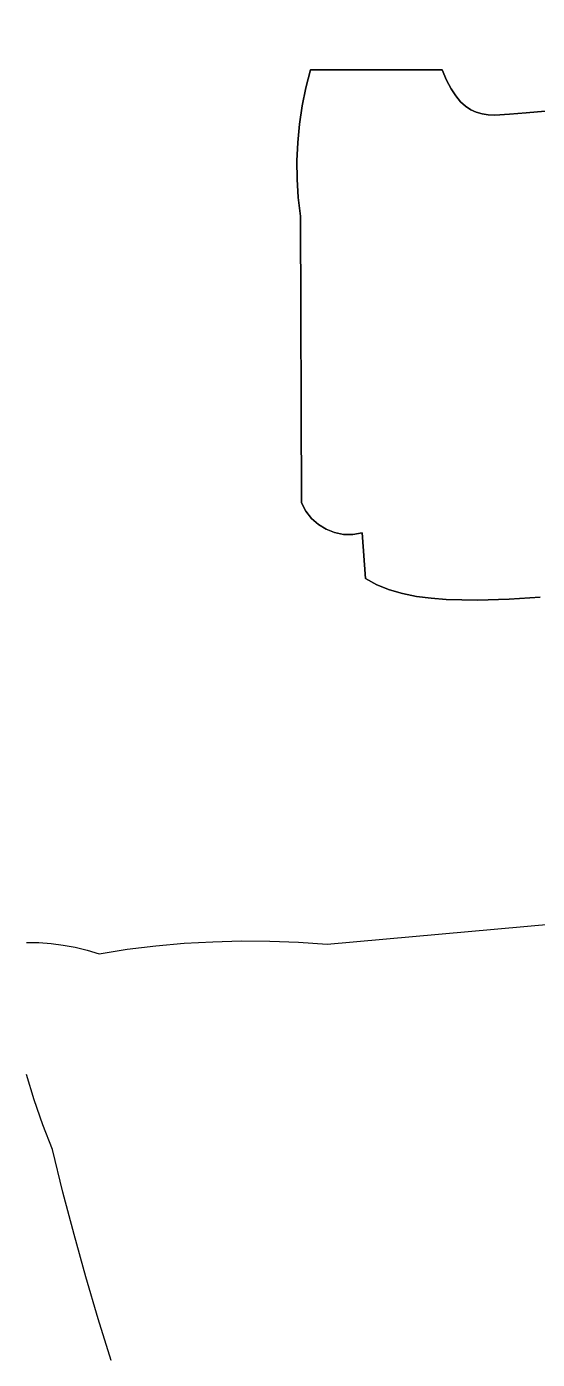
# Model space of a CAD drawing. Header units: inches. Extents: x 37.5 to 70.3, y 17.4 to 61.6.
# Drawn here: x 64.968 to 66.581, y 31.385 to 35.595 of the extents above; entities that cross this region are included whole.
import ezdxf

# ---------------------------------------------------------------- set-up
doc = ezdxf.new("R2010")
doc.units = ezdxf.units.IN
doc.layers.add('SURFACES_FOR_SKETCHUP', color=7, linetype='Continuous')

msp = doc.modelspace()

# ---------------------------------------------------------------- linework, layer by layer
at = {"layer": 'SURFACES_FOR_SKETCHUP'}
for points, invisible_edges in [([(67.5216, 36.4941), (64.2081, 35.9778), (65.8651, 35.458)], 10), ([(65.8651, 35.458), (66.281, 35.458), (67.5216, 36.4941)], 10), ([(66.281, 35.458), (66.7609, 35.3403), (67.5216, 36.4941)], 11), ([(64.4637, 34.7469), (65.8387, 35.3444), (64.2081, 35.9778)], 3), ([(65.8504, 35.4015), (64.2081, 35.9778), (65.8387, 35.3444)], 3), ([(65.8651, 35.458), (64.2081, 35.9778), (65.8504, 35.4015)], 3), ([(65.8651, 35.458), (65.8504, 35.4015), (66.281, 35.458)], 2), ([(66.2949, 35.4257), (66.281, 35.458), (65.8504, 35.4015)], 10), ([(66.6833, 35.3358), (66.281, 35.458), (66.6059, 35.328)], 3), ([(66.2949, 35.4257), (66.4934, 35.3178), (66.281, 35.458)], 3), ([(66.5459, 35.323), (66.281, 35.458), (66.4934, 35.3178)], 3), ([(66.6059, 35.328), (66.281, 35.458), (66.5459, 35.323)], 3), ([(66.7609, 35.3403), (66.281, 35.458), (66.6833, 35.3358)], 3), ([(65.8504, 35.4015), (65.8387, 35.3444), (66.2949, 35.4257)], 10), ([(66.309, 35.3985), (66.2949, 35.4257), (65.8387, 35.3444)], 10), ([(66.4934, 35.3178), (66.2949, 35.4257), (66.4474, 35.3155)], 3), ([(66.309, 35.3985), (66.4474, 35.3155), (66.2949, 35.4257)], 3), ([(65.8244, 35.229), (65.8218, 35.1709), (66.3236, 35.3759)], 10), ([(66.3387, 35.3577), (66.3236, 35.3759), (65.8218, 35.1709)], 10), ([(65.83, 35.2869), (65.8244, 35.229), (66.3236, 35.3759)], 10), ([(65.83, 35.2869), (66.309, 35.3985), (65.8387, 35.3444)], 3), ([(66.3236, 35.3759), (66.309, 35.3985), (65.83, 35.2869)], 10), ([(66.309, 35.3985), (66.3236, 35.3759), (66.4474, 35.3155)], 10), ([(66.4265, 35.3165), (66.4474, 35.3155), (66.3236, 35.3759)], 10), ([(66.3236, 35.3759), (66.3387, 35.3577), (66.4265, 35.3165)], 10), ([(65.8387, 35.3444), (64.4637, 34.7469), (65.83, 35.2869)], 3), ([(65.8218, 35.1709), (65.8223, 35.1127), (66.3387, 35.3577)], 10), ([(66.3387, 35.3577), (65.8223, 35.1127), (66.3545, 35.3432)], 3), ([(65.826, 35.0546), (66.3545, 35.3432), (65.8223, 35.1127)], 3), ([(65.8327, 34.9966), (66.3545, 35.3432), (65.826, 35.0546)], 3), ([(66.3545, 35.3432), (65.8327, 34.9966), (66.371, 35.3323)], 3), ([(66.371, 35.3323), (65.8327, 34.9966), (66.3884, 35.3245)], 3), ([(66.3884, 35.3245), (65.8327, 34.9966), (66.4069, 35.3193)], 3), ([(66.3387, 35.3577), (66.3545, 35.3432), (66.4069, 35.3193)], 10), ([(66.4069, 35.3193), (66.4265, 35.3165), (66.3387, 35.3577)], 10), ([(66.3884, 35.3245), (66.4069, 35.3193), (66.3545, 35.3432)], 10), ([(66.371, 35.3323), (66.3884, 35.3245), (66.3545, 35.3432)], 2), ([(66.4934, 35.3178), (67.2301, 34.5226), (66.5459, 35.323)], 3), ([(66.5459, 35.323), (67.2301, 34.5226), (66.6059, 35.328)], 3), ([(65.83, 35.2869), (64.4637, 34.7469), (65.8244, 35.229)], 3), ([(66.4069, 35.3193), (65.8327, 34.9966), (66.4265, 35.3165)], 3), ([(66.4265, 35.3165), (65.8327, 34.9966), (66.4474, 35.3155)], 3), ([(66.8399, 34.0154), (66.4474, 35.3155), (65.8327, 34.9966)], 11), ([(66.4474, 35.3155), (66.8399, 34.0154), (66.4934, 35.3178)], 3), ([(67.2301, 34.5226), (66.4934, 35.3178), (66.8399, 34.0154)], 11), ([(65.8244, 35.229), (64.4637, 34.7469), (65.8218, 35.1709)], 3), ([(65.8218, 35.1709), (64.4637, 34.7469), (65.8223, 35.1127)], 3), ([(65.8223, 35.1127), (64.4637, 34.7469), (65.826, 35.0546)], 3), ([(65.826, 35.0546), (64.4637, 34.7469), (65.8327, 34.9966)], 3), ([(65.8327, 34.9966), (64.4637, 34.7469), (65.8365, 34.0907)], 3), ([(65.8365, 34.0907), (66.0276, 33.9959), (65.8327, 34.9966)], 3), ([(66.0276, 33.9959), (66.8399, 34.0154), (65.8327, 34.9966)], 11), ([(64.6269, 33.7366), (65.8365, 34.0907), (64.4637, 34.7469)], 3), ([(65.8365, 34.0907), (64.6269, 33.7366), (65.8502, 34.0641)], 3), ([(64.6481, 33.5902), (65.8502, 34.0641), (64.6269, 33.7366)], 3), ([(64.6764, 33.4451), (65.8502, 34.0641), (64.6481, 33.5902)], 3), ([(65.8502, 34.0641), (64.6764, 33.4451), (65.8681, 34.041)], 3), ([(65.8365, 34.0907), (65.8502, 34.0641), (65.8896, 34.0218)], 10), ([(65.914, 34.0069), (65.8365, 34.0907), (65.8896, 34.0218)], 3), ([(65.8365, 34.0907), (65.914, 34.0069), (66.0276, 33.9959)], 11), ([(65.8681, 34.041), (65.8896, 34.0218), (65.8502, 34.0641)], 2), ([(64.7117, 33.3015), (65.8681, 34.041), (64.6764, 33.4451)], 3), ([(65.8681, 34.041), (64.7117, 33.3015), (65.8896, 34.0218)], 3), ([(65.8896, 34.0218), (64.7117, 33.3015), (66.0388, 33.8511)], 11), ([(66.0388, 33.8511), (65.914, 34.0069), (65.8896, 34.0218)], 9), ([(66.0276, 33.9959), (66.4921, 33.7867), (66.8399, 34.0154)], 11), ([(66.5902, 33.7927), (66.8399, 34.0154), (66.4921, 33.7867)], 3), ([(66.0388, 33.8511), (65.9406, 33.9965), (65.914, 34.0069)], 9), ([(65.914, 34.0069), (65.9406, 33.9965), (66.0276, 33.9959)], 10), ([(66.0388, 33.8511), (65.9689, 33.991), (65.9406, 33.9965)], 9), ([(65.9689, 33.991), (65.9981, 33.9907), (65.9406, 33.9965)], 2), ([(66.0276, 33.9959), (65.9406, 33.9965), (65.9981, 33.9907)], 3), ([(66.0388, 33.8511), (65.9981, 33.9907), (65.9689, 33.991)], 9), ([(66.0388, 33.8511), (66.0276, 33.9959), (65.9981, 33.9907)], 8), ([(66.3922, 33.7832), (66.0276, 33.9959), (66.2937, 33.7851)], 3), ([(66.246, 33.7889), (66.0276, 33.9959), (66.1999, 33.7952)], 3), ([(66.1557, 33.8041), (66.1999, 33.7952), (66.0276, 33.9959)], 10), ([(66.0748, 33.8317), (66.1139, 33.8162), (66.0276, 33.9959)], 10), ([(66.0276, 33.9959), (66.0388, 33.8511), (66.0748, 33.8317)], 8), ([(66.4921, 33.7867), (66.0276, 33.9959), (66.3922, 33.7832)], 3), ([(66.2937, 33.7851), (66.0276, 33.9959), (66.246, 33.7889)], 3), ([(66.1557, 33.8041), (66.0276, 33.9959), (66.1139, 33.8162)], 3), ([(64.7541, 33.1597), (66.0388, 33.8511), (64.7117, 33.3015)], 3), ([(65.4658, 32.6991), (66.0388, 33.8511), (64.7541, 33.1597)], 11), ([(65.556, 32.7043), (66.0388, 33.8511), (65.4658, 32.6991)], 3), ([(65.6462, 32.7066), (66.0388, 33.8511), (65.556, 32.7043)], 3), ([(65.7366, 32.706), (66.0388, 33.8511), (65.6462, 32.7066)], 3), ([(66.0388, 33.8511), (65.7366, 32.706), (66.0748, 33.8317)], 3), ([(65.8269, 32.7026), (66.0748, 33.8317), (65.7366, 32.706)], 3), ([(66.0748, 33.8317), (65.8269, 32.7026), (66.1139, 33.8162)], 3), ([(65.9171, 32.6962), (66.1139, 33.8162), (65.8269, 32.7026)], 3), ([(66.1139, 33.8162), (65.9171, 32.6962), (66.1557, 33.8041)], 3), ([(66.1557, 33.8041), (65.9171, 32.6962), (66.1999, 33.7952)], 3), ([(66.1999, 33.7952), (65.9171, 32.6962), (66.246, 33.7889)], 3), ([(66.246, 33.7889), (65.9171, 32.6962), (66.2937, 33.7851)], 3), ([(66.6329, 32.7603), (66.2937, 33.7851), (65.9171, 32.6962)], 3), ([(66.2937, 33.7851), (66.6329, 32.7603), (66.3922, 33.7832)], 3), ([(66.3922, 33.7832), (66.6329, 32.7603), (66.4921, 33.7867)], 3), ([(66.4921, 33.7867), (66.6329, 32.7603), (66.5902, 33.7927)], 3), ([(64.7541, 33.1597), (64.7579, 33.0986), (65.2861, 32.6802)], 10), ([(65.3758, 32.6911), (64.7541, 33.1597), (65.2861, 32.6802)], 3), ([(65.3758, 32.6911), (65.4658, 32.6991), (64.7541, 33.1597)], 10), ([(64.7579, 33.0986), (64.7656, 33.038), (65.1217, 32.6868)], 10), ([(65.1217, 32.6868), (65.2861, 32.6802), (64.7579, 33.0986)], 11), ([(64.7771, 32.9781), (65.0836, 32.6938), (64.7656, 33.038)], 3), ([(65.0836, 32.6938), (65.1217, 32.6868), (64.7656, 33.038)], 10), ([(64.7924, 32.9192), (65.0836, 32.6938), (64.7771, 32.9781)], 3), ([(65.0836, 32.6938), (64.7924, 32.9192), (65.0452, 32.6986)], 3), ([(64.8114, 32.8613), (65.0452, 32.6986), (64.7924, 32.9192)], 3), ([(64.8341, 32.8048), (65.0066, 32.7012), (64.8114, 32.8613)], 3), ([(65.0452, 32.6986), (64.8114, 32.8613), (65.0066, 32.7012)], 3), ([(64.8341, 32.8048), (64.9679, 32.7017), (65.0066, 32.7012)], 9), ([(65.1594, 32.6777), (65.2861, 32.6802), (65.1217, 32.6868)], 3), ([(65.1594, 32.6777), (65.1967, 32.6664), (65.2861, 32.6802)], 8), ([(64.9671, 32.2851), (64.6016, 32.1249), (64.9915, 32.205)], 3), ([(64.6163, 32.0723), (64.9915, 32.205), (64.6016, 32.1249)], 3), ([(64.6324, 32.0208), (64.9915, 32.205), (64.6163, 32.0723)], 3), ([(64.9915, 32.205), (64.6324, 32.0208), (65.0189, 32.1258)], 3), ([(65.0189, 32.1258), (64.6324, 32.0208), (65.0493, 32.0476)], 3), ([(64.6324, 32.0208), (64.7249, 31.7745), (65.0493, 32.0476)], 10), ([(65.0827, 31.9131), (65.0493, 32.0476), (64.7249, 31.7745)], 10), ([(65.118, 31.7792), (65.0827, 31.9131), (64.7249, 31.7745)], 10), ([(64.7733, 31.6432), (65.118, 31.7792), (64.7249, 31.7745)], 3), ([(65.118, 31.7792), (64.7733, 31.6432), (65.1552, 31.6459)], 3), ([(64.8194, 31.5091), (65.1552, 31.6459), (64.7733, 31.6432)], 3), ([(65.1552, 31.6459), (64.8194, 31.5091), (65.1944, 31.5131)], 3), ([(64.8603, 31.374), (65.1944, 31.5131), (64.8194, 31.5091)], 3), ([(65.1944, 31.5131), (64.8603, 31.374), (65.2355, 31.3808)], 3)]:
    msp.add_3dface(points, dxfattribs=dict(at, invisible_edges=invisible_edges))

doc.saveas('drawing.dxf')
